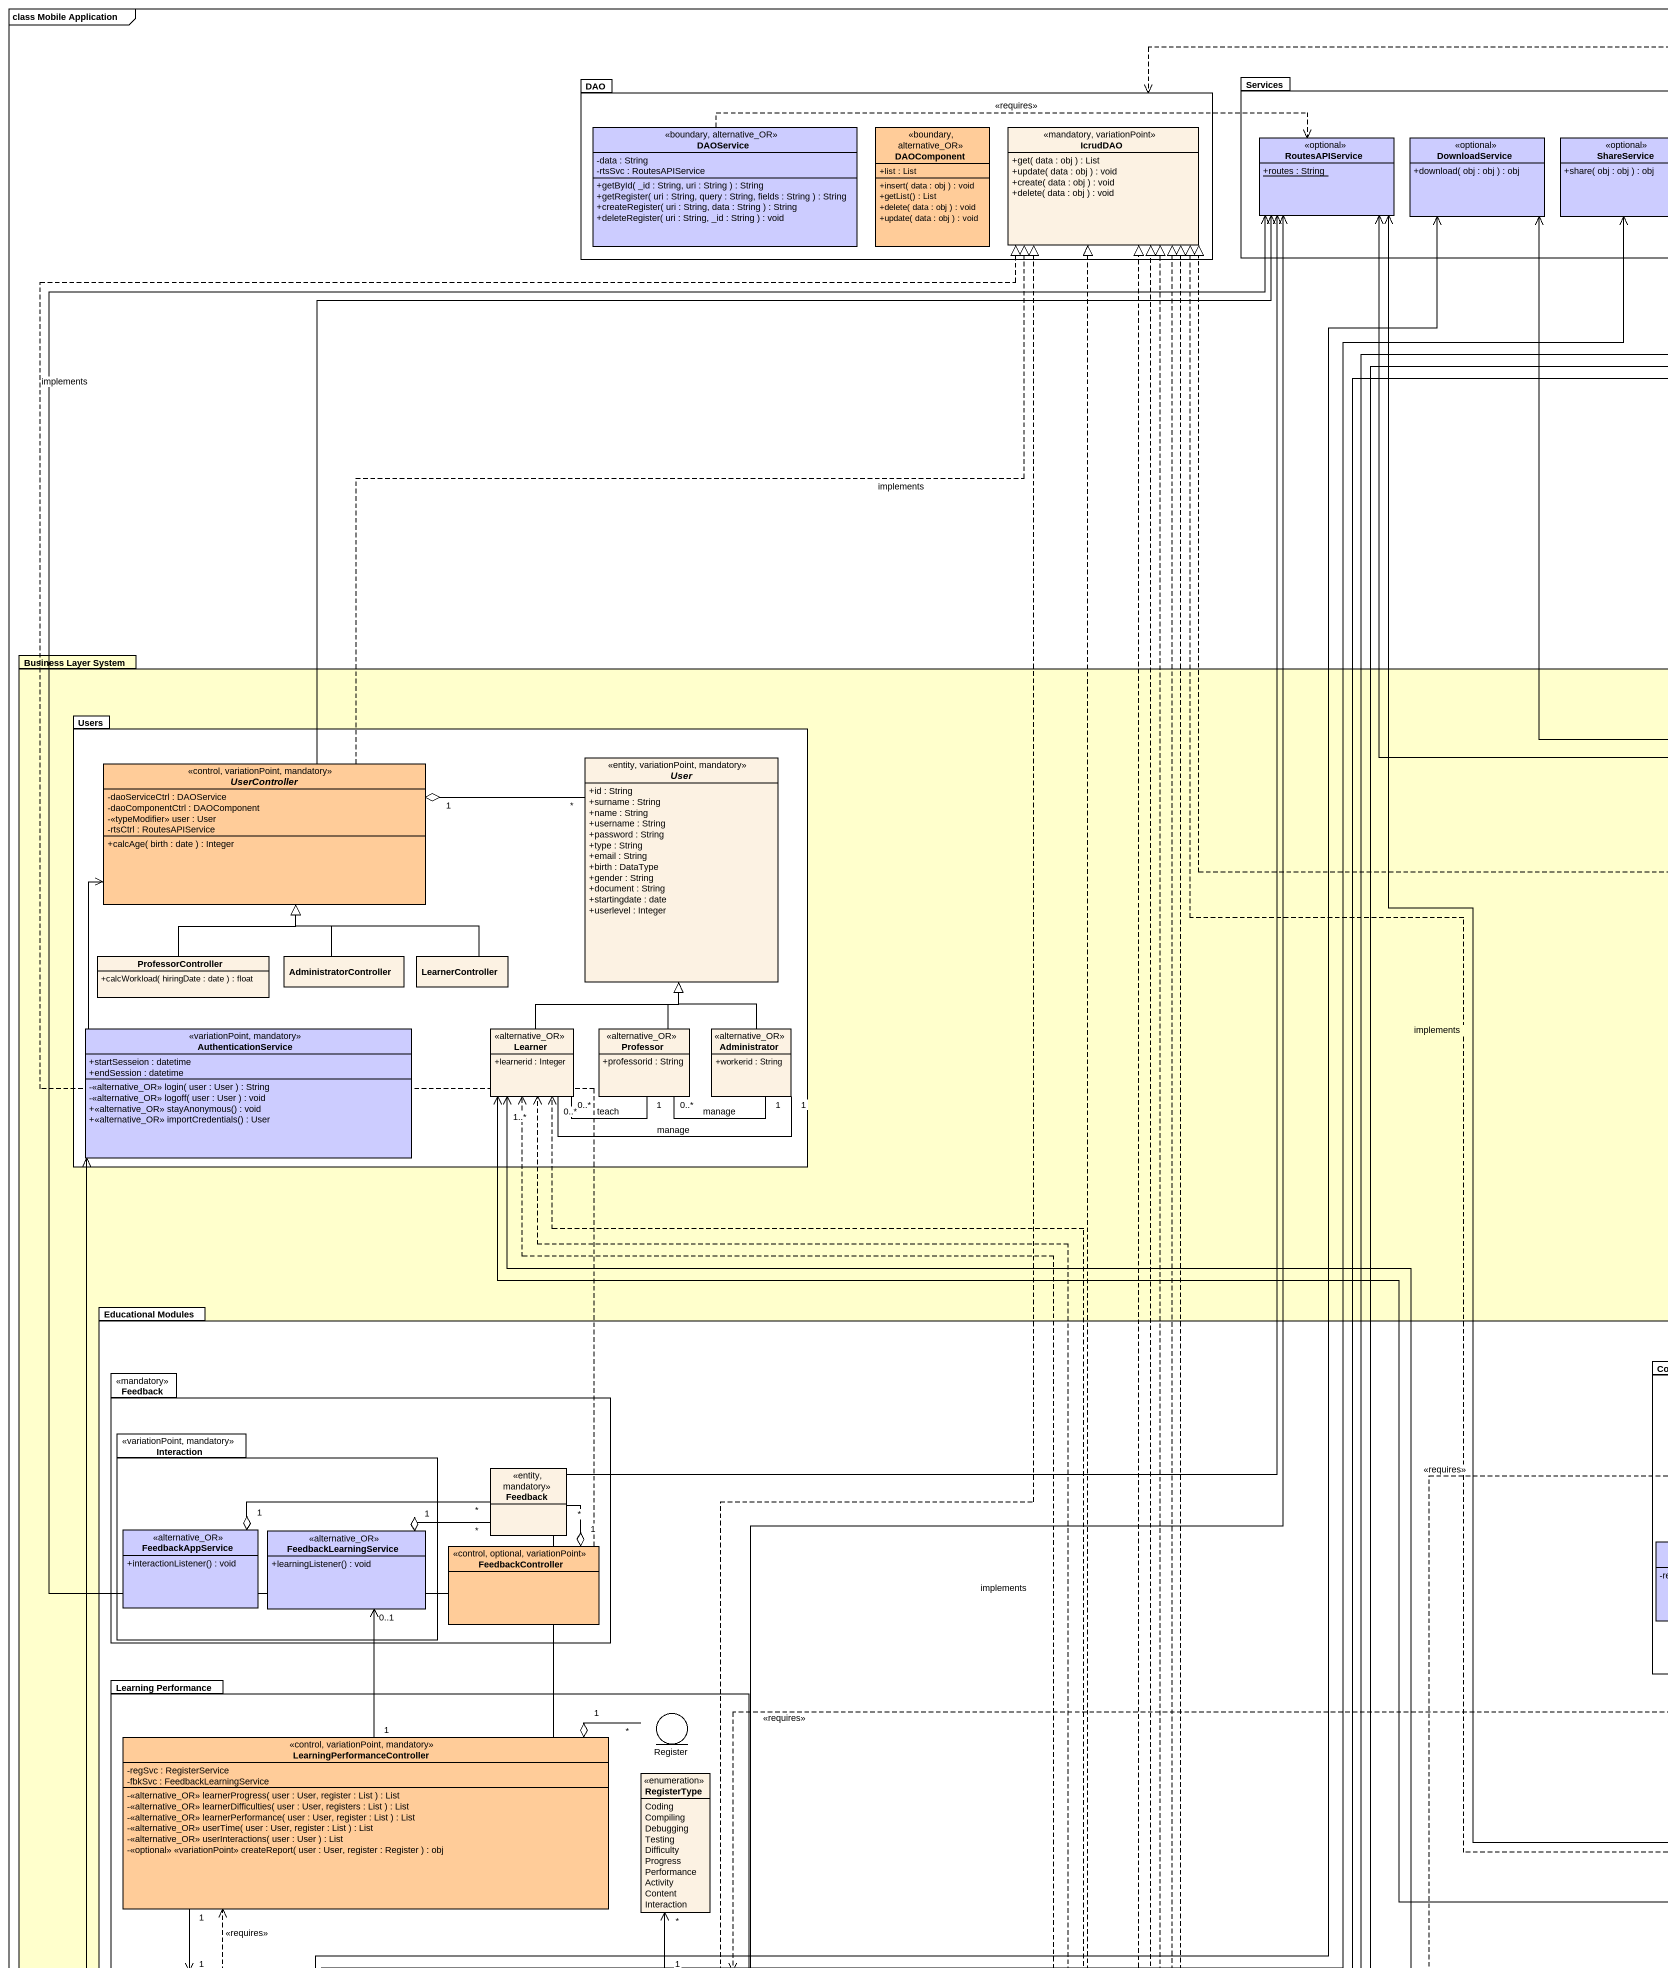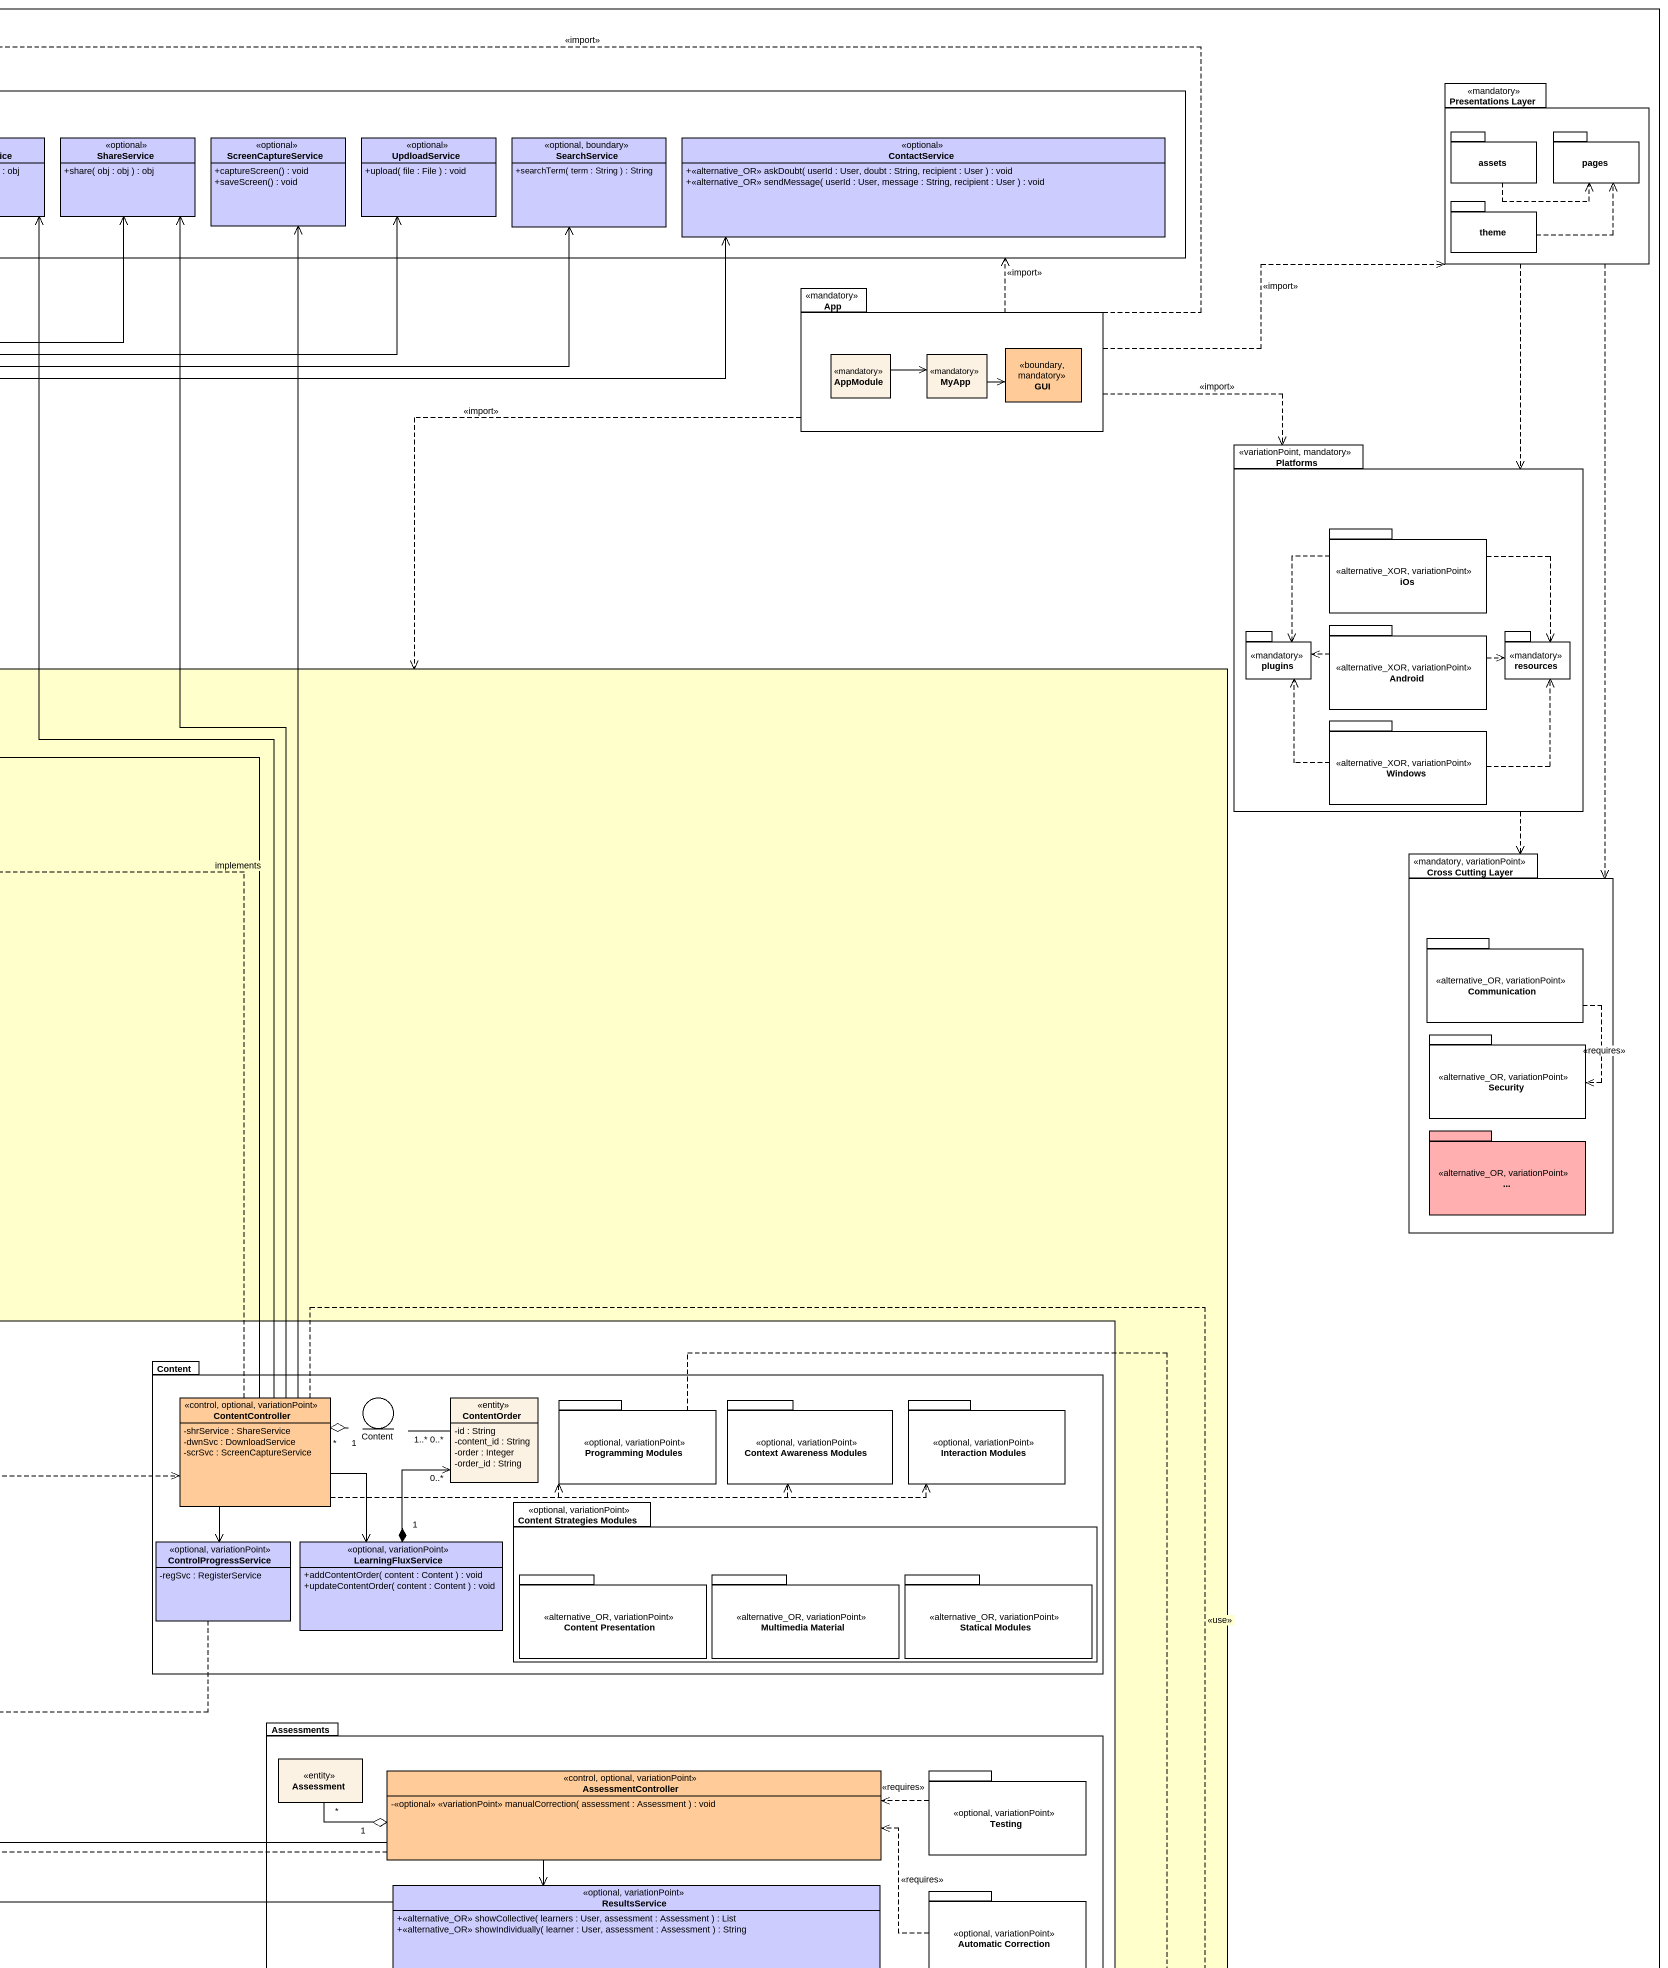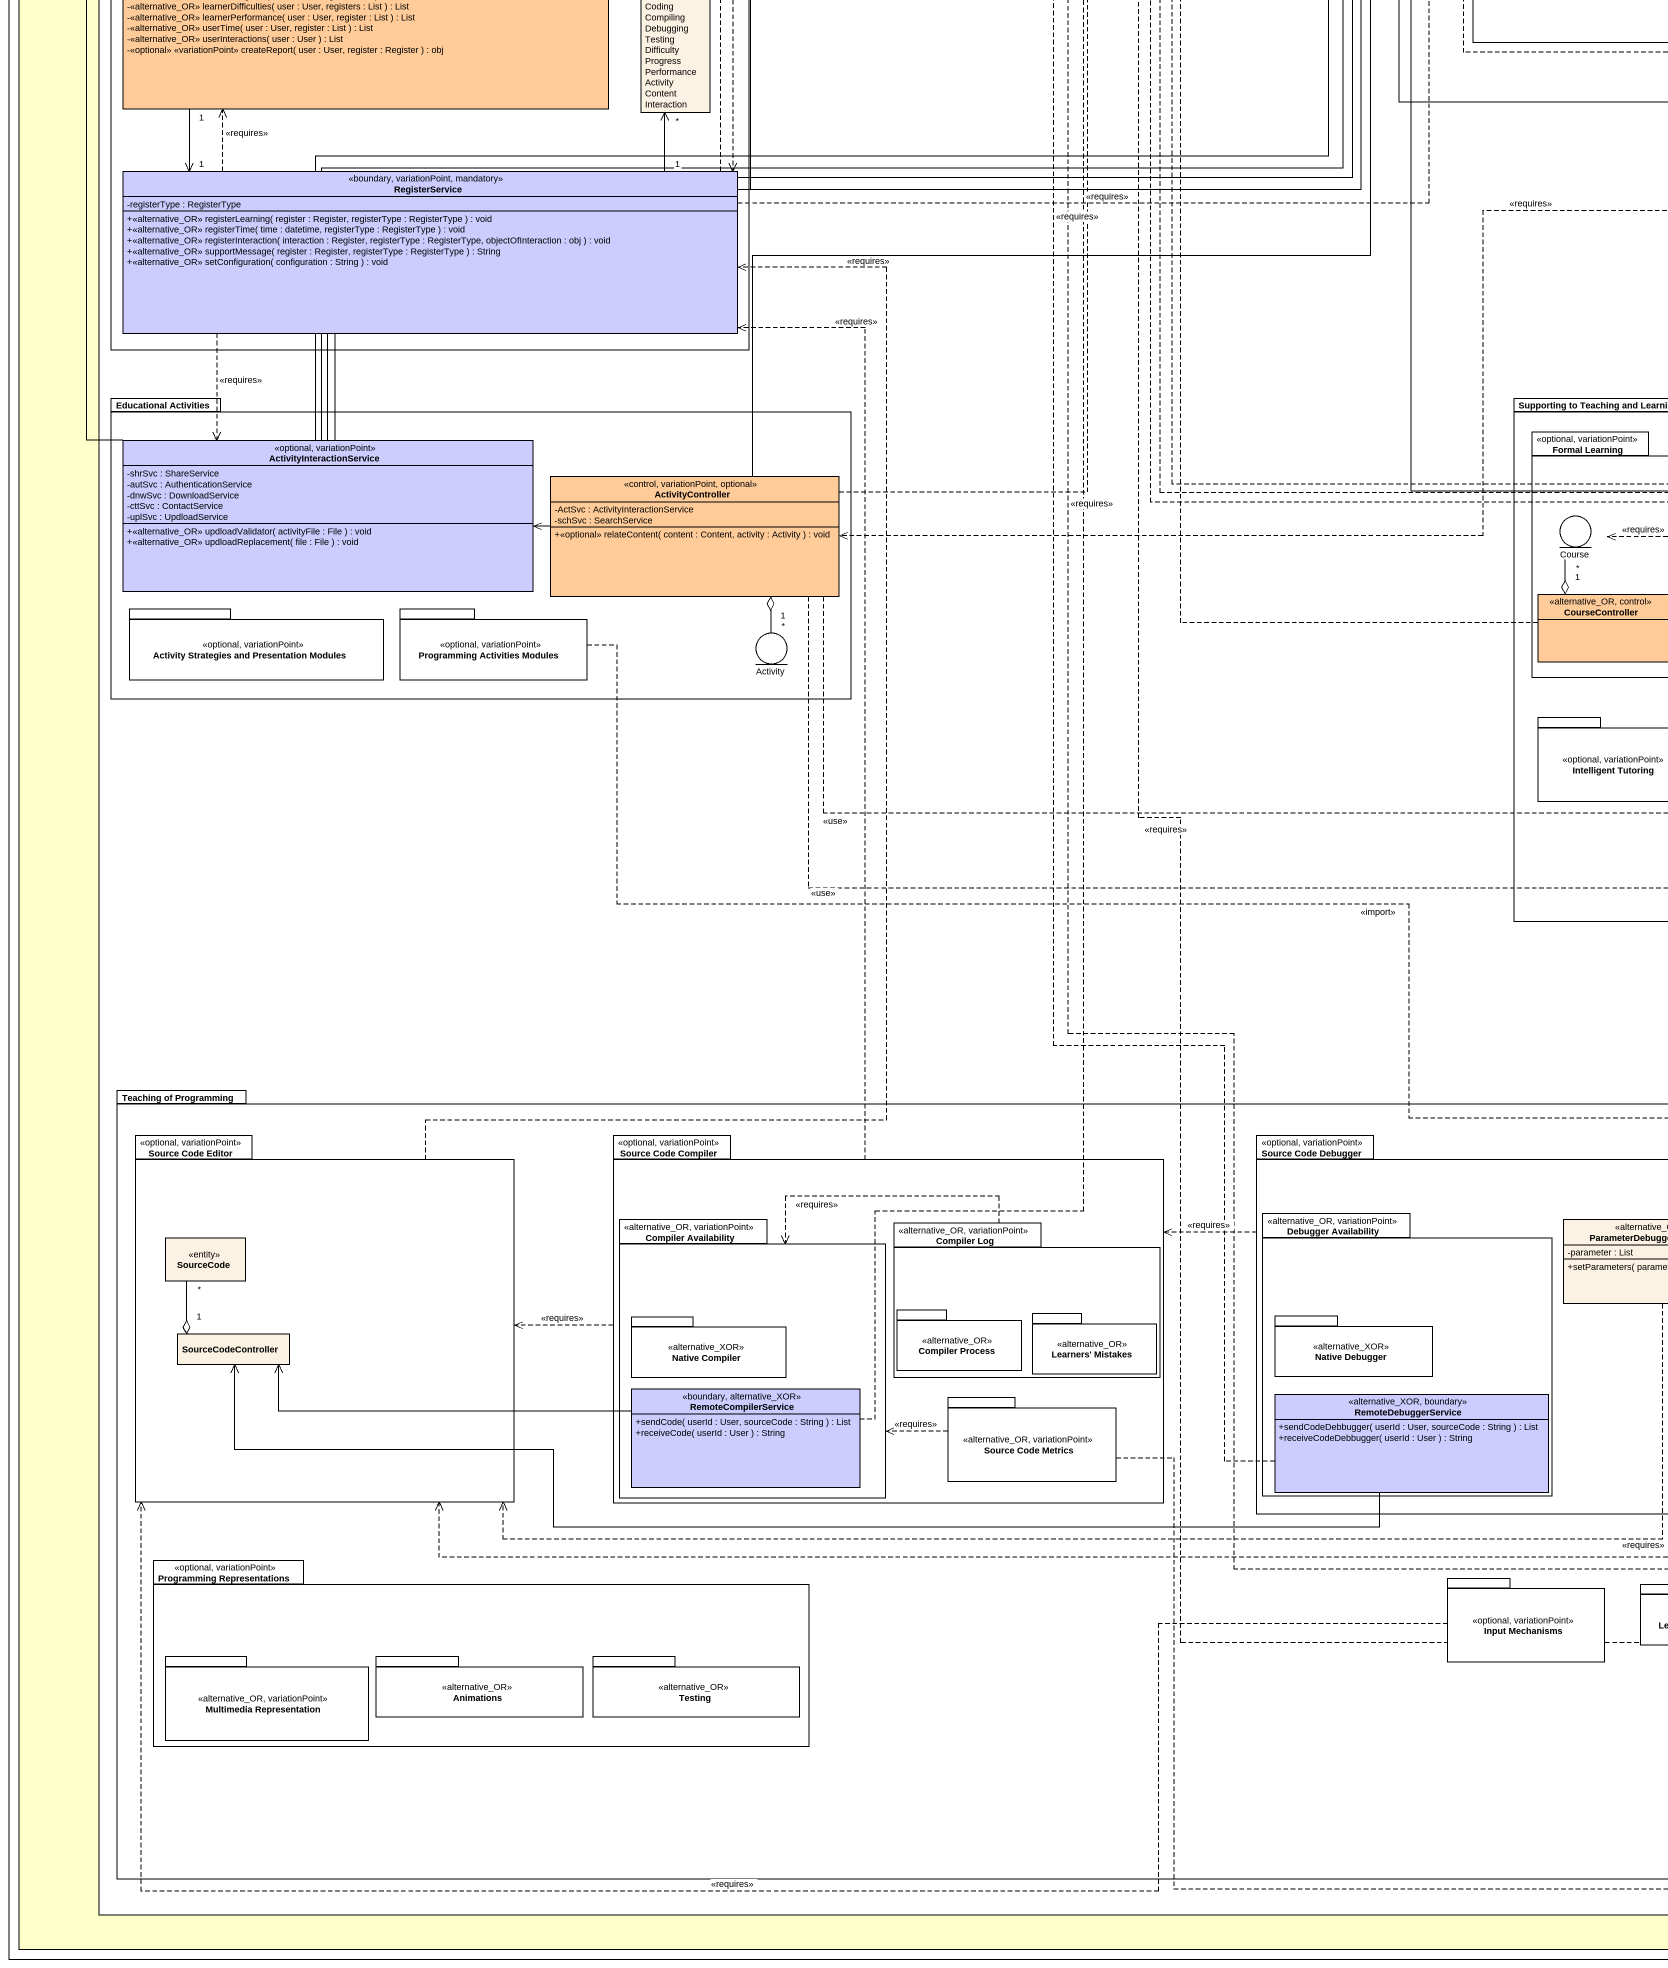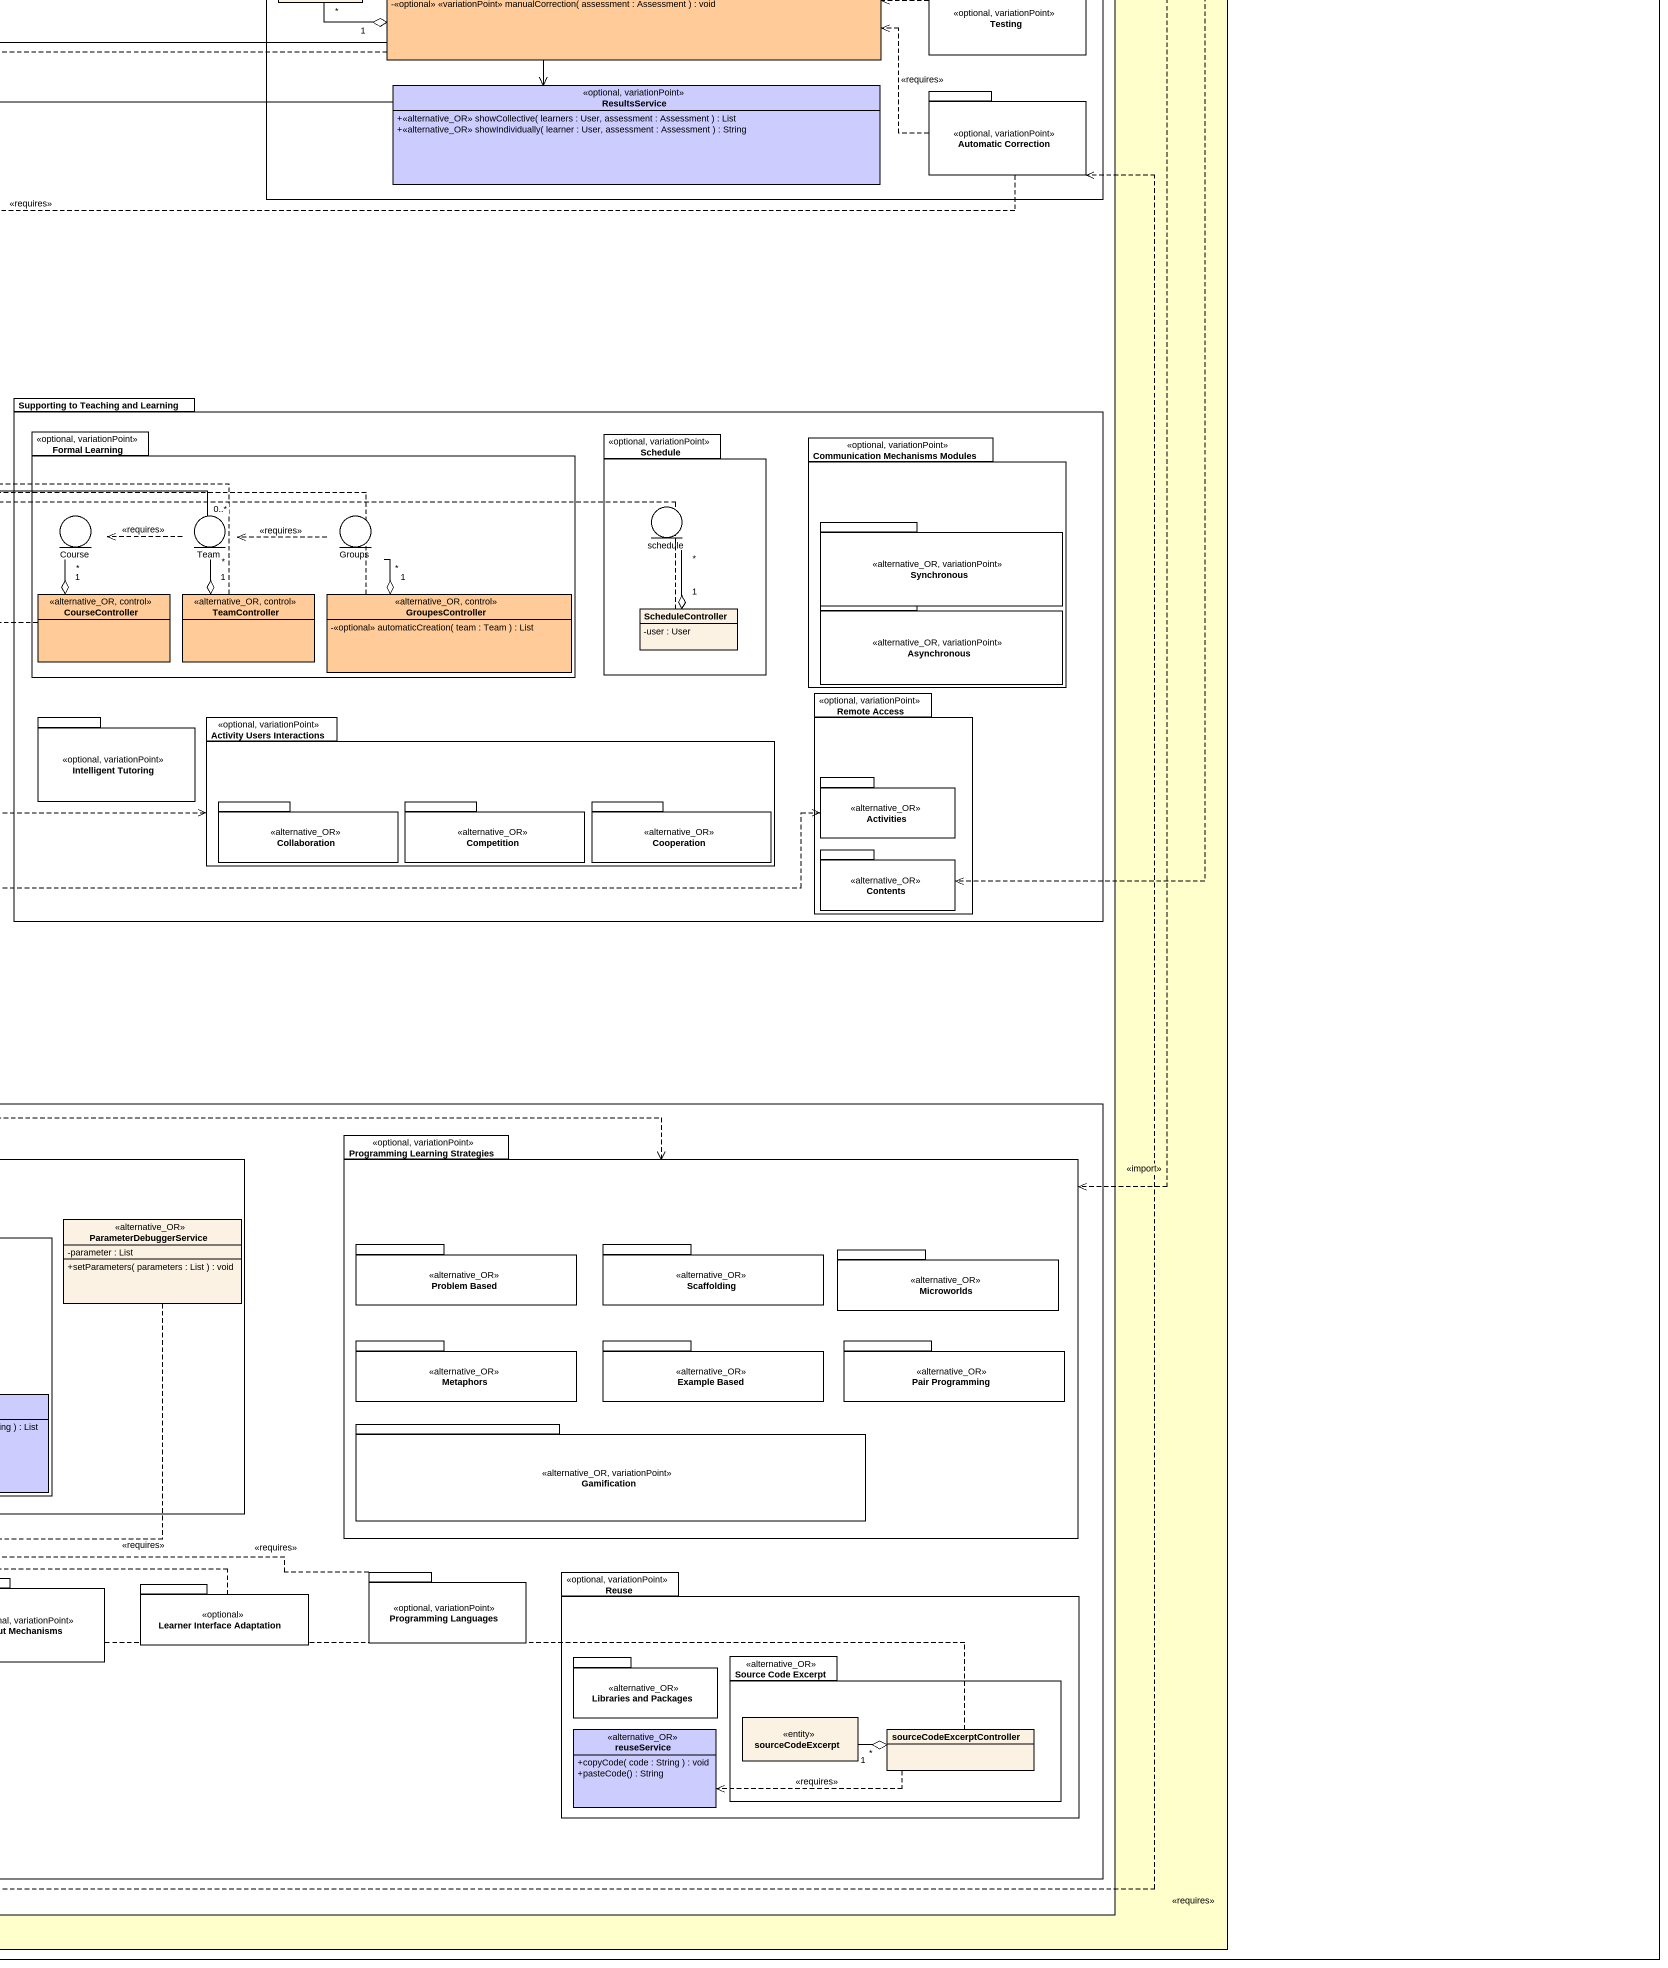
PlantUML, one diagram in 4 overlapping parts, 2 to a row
@startuml
mainframe class Mobile Application
allowmixing
hide circle
hide empty members
skinparam classAttributeIconSize 0
package DAO #FFFFFF {
  class DAOService <<boundary, alternative_OR>> #CCCCFF {
    -data : String
    -rtsSvc : RoutesAPIService
    +getById( _id : String, uri : String ) : String
    +getRegister( uri : String, query : String, fields : String ) : String
    +createRegister( uri : String, data : String ) : String
    +deleteRegister( uri : String, _id : String ) : void
  }
  class DAOComponent <<boundary, alternative_OR>> #FFCC99 {
    +list : List
    +insert( data : obj ) : void
    +getList() : List
    +delete( data : obj ) : void
    +update( data : obj ) : void
  }
  interface IcrudDAO <<mandatory, variationPoint>> {
    +get( data : obj ) : List
    +update( data : obj ) : void
    +create( data : obj ) : void
    +delete( data : obj ) : void
  }
}
package Services #FFFFFF {
  class RoutesAPIService <<optional>> #CCCCFF {
    {static} +routes : String
  }
  class DownloadService <<optional>> #CCCCFF {
    +download( obj : obj ) : obj
  }
  class ShareService <<optional>> #CCCCFF {
    +share( obj : obj ) : obj
  }
  class ScreenCaptureService <<optional>> #CCCCFF {
    +captureScreen() : void
    +saveScreen() : void
  }
  class UpdloadService <<optional>> #CCCCFF {
    +upload( file : File ) : void
  }
  class SearchService <<optional, boundary>> #CCCCFF {
    +searchTerm( term : String ) : String
  }
  class ContactService <<optional>> #CCCCFF {
    +<<alternative_OR>> askDoubt( userId : User, doubt : String, recipient : User ) : void
    +<<alternative_OR>> sendMessage( userId : User, message : String, recipient : User ) : void
  }
}
package "Presentations Layer" as Presentations_Layer <<mandatory>> #FFFFFF {
  package assets #FFFFFF {
  }
  package pages #FFFFFF {
  }
  package theme #FFFFFF {
  }
}
package App <<mandatory>> #FFFFFF {
  class GUI <<boundary, mandatory>> #FFCC99
  class AppModule <<mandatory>>
  class MyApp <<mandatory>>
}
package Platforms <<variationPoint, mandatory>> #FFFFFF {
  package iOs <<alternative_XOR, variationPoint>> #FFFFFF {
  }
  package plugins <<mandatory>> #FFFFFF {
  }
  package Android <<alternative_XOR, variationPoint>> #FFFFFF {
  }
  package resources <<mandatory>> #FFFFFF {
  }
  package Windows <<alternative_XOR, variationPoint>> #FFFFFF {
  }
}
package "Business Layer System" as Business_Layer_System #FFFFCC {
  package Users #FFFFFF {
    abstract class UserController <<control, variationPoint, mandatory>> #FFCC99 {
      -daoServiceCtrl : DAOService
      -daoComponentCtrl : DAOComponent
      -<<typeModifier>> user : User
      -rtsCtrl : RoutesAPIService
      +calcAge( birth : date ) : Integer
    }
    abstract class User <<entity, variationPoint, mandatory>> {
      +id : String
      +surname : String
      +name : String
      +username : String
      +password : String
      +type : String
      +email : String
      +birth : DataType
      +gender : String
      +document : String
      +startingdate : date
      +userlevel : Integer
    }
    class ProfessorController {
      +calcWorkload( hiringDate : date ) : float
    }
    class AdministratorController
    class LearnerController
    class AuthenticationService <<variationPoint, mandatory>> #CCCCFF {
      +startSesseion : datetime
      +endSession : datetime
      -<<alternative_OR>> login( user : User ) : String
      -<<alternative_OR>> logoff( user : User ) : void
      +<<alternative_OR>> stayAnonymous() : void
      +<<alternative_OR>> importCredentials() : User
    }
    class Learner <<alternative_OR>> {
      +learnerid : Integer
    }
    class Professor <<alternative_OR>> {
      +professorid : String
    }
    class Administrator <<alternative_OR>> {
      +workerid : String
    }
  }
  package "Educational Modules" as Educational_Modules #FFFFFF {
    package Feedback <<mandatory>> #FFFFFF {
      package Interaction <<variationPoint, mandatory>> #FFFFFF {
        class FeedbackAppService <<alternative_OR>> #CCCCFF {
          +interactionListener() : void
        }
        class FeedbackLearningService <<alternative_OR>> #CCCCFF {
          +learningListener() : void
        }
      }
      class "Feedback" as Feedback_2 <<entity, mandatory>>
      class FeedbackController <<control, optional, variationPoint>> #FFCC99
    }
    package Content #FFFFFF {
      class ContentController <<control, optional, variationPoint>> #FFCC99 {
        -shrService : ShareService
        -dwnSvc : DownloadService
        -scrSvc : ScreenCaptureService
      }
      entity "Content" as Content_2
      class ContentOrder <<entity>> {
        -id : String
        -content_id : String
        -order : Integer
        -order_id : String
      }
      package "Programming Modules" as Programming_Modules <<optional, variationPoint>> #FFFFFF {
      }
      package "Context Awareness Modules" as Context_Awareness_Modules <<optional, variationPoint>> #FFFFFF {
      }
      package "Interaction Modules" as Interaction_Modules <<optional, variationPoint>> #FFFFFF {
      }
      package "Content Strategies Modules" as Content_Strategies_Modules <<optional, variationPoint>> #FFFFFF {
        package "Content Presentation" as Content_Presentation <<alternative_OR, variationPoint>> #FFFFFF {
        }
        package "Multimedia Material" as Multimedia_Material <<alternative_OR, variationPoint>> #FFFFFF {
        }
        package "Statical Modules" as Statical_Modules <<alternative_OR, variationPoint>> #FFFFFF {
        }
      }
      class ControlProgressService <<optional, variationPoint>> #CCCCFF {
        -regSvc : RegisterService
      }
      class LearningFluxService <<optional, variationPoint>> #CCCCFF {
        +addContentOrder( content : Content ) : void
        +updateContentOrder( content : Content ) : void
      }
    }
    package "Learning Performance" as Learning_Performance #FFFFFF {
      class "LearningPerformanceController" as LearningPerformanceControlle <<control, variationPoint, mandatory>> #FFCC99 {
        -regSvc : RegisterService
        -fbkSvc : FeedbackLearningService
        -<<alternative_OR>> learnerProgress( user : User, register : List ) : List
        -<<alternative_OR>> learnerDifficulties( user : User, registers : List ) : List
        -<<alternative_OR>> learnerPerformance( user : User, register : List ) : List
        -<<alternative_OR>> userTime( user : User, register : List ) : List
        -<<alternative_OR>> userInteractions( user : User ) : List
        -<<optional>> <<variationPoint>> createReport( user : User, register : Register ) : obj
      }
      entity Register
      enum RegisterType {
        Coding
        Compiling
        Debugging
        Testing
        Difficulty
        Progress
        Performance
        Activity
        Content
        Interaction
      }
      class RegisterService <<boundary, variationPoint, mandatory>> #CCCCFF {
        -registerType : RegisterType
        +<<alternative_OR>> registerLearning( register : Register, registerType : RegisterType ) : void
        +<<alternative_OR>> registerTime( time : datetime, registerType : RegisterType ) : void
        +<<alternative_OR>> registerInteraction( interaction : Register, registerType : RegisterType, objectOfInteraction : obj ) : void
        +<<alternative_OR>> supportMessage( register : Register, registerType : RegisterType ) : String
        +<<alternative_OR>> setConfiguration( configuration : String ) : void
      }
    }
    package Assessments #FFFFFF {
      class Assessment <<entity>>
      class AssessmentController <<control, optional, variationPoint>> #FFCC99 {
        -<<optional>> <<variationPoint>> manualCorrection( assessment : Assessment ) : void
      }
      package Testing <<optional, variationPoint>> #FFFFFF {
      }
      class ResultsService <<optional, variationPoint>> #CCCCFF {
        +<<alternative_OR>> showCollective( learners : User, assessment : Assessment ) : List
        +<<alternative_OR>> showIndividually( learner : User, assessment : Assessment ) : String
      }
      package "Automatic Correction" as Automatic_Correction <<optional, variationPoint>> #FFFFFF {
      }
    }
    package "Educational Activities" as Educational_Activities #FFFFFF {
      class ActivityInteractionService <<optional, variationPoint>> #CCCCFF {
        -shrSvc : ShareService
        -autSvc : AuthenticationService
        -dnwSvc : DownloadService
        -cttSvc : ContactService
        -uplSvc : UpdloadService
        +<<alternative_OR>> updloadValidator( activityFile : File ) : void
        +<<alternative_OR>> updloadReplacement( file : File ) : void
      }
      class ActivityController <<control, variationPoint, optional>> #FFCC99 {
        -ActSvc : ActivityInteractionService
        -schSvc : SearchService
        +<<optional>> relateContent( content : Content, activity : Activity ) : void
      }
      package "Activity Strategies and Presentation Modules" as Activity_Strategies_and <<optional, variationPoint>> #FFFFFF {
      }
      package "Programming Activities Modules" as Programming_Activities <<optional, variationPoint>> #FFFFFF {
      }
      entity Activity
    }
    package "Supporting to Teaching and Learning" as Supporting_to_Teaching_and #FFFFFF {
      package "Formal Learning" as Formal_Learning <<optional, variationPoint>> #FFFFFF {
        entity Course
        entity Team
        entity Groups
        class CourseController <<alternative_OR, control>> #FFCC99
        class TeamController <<alternative_OR, control>> #FFCC99
        class GroupesController <<alternative_OR, control>> #FFCC99 {
          -<<optional>> automaticCreation( team : Team ) : List
        }
      }
      package Schedule <<optional, variationPoint>> #FFFFFF {
        entity schedule
        class ScheduleController {
          -user : User
        }
      }
      package "Communication Mechanisms Modules" as Communication_Mechanisms <<optional, variationPoint>> #FFFFFF {
        package Synchronous <<alternative_OR, variationPoint>> #FFFFFF {
        }
        package Asynchronous <<alternative_OR, variationPoint>> #FFFFFF {
        }
      }
      package "Intelligent Tutoring" as Intelligent_Tutoring <<optional, variationPoint>> #FFFFFF {
      }
      package "Activity Users Interactions" as Activity_Users_Interactions <<optional, variationPoint>> #FFFFFF {
        package Collaboration <<alternative_OR>> #FFFFFF {
        }
        package Competition <<alternative_OR>> #FFFFFF {
        }
        package Cooperation <<alternative_OR>> #FFFFFF {
        }
      }
      package "Remote Access" as Remote_Access <<optional, variationPoint>> #FFFFFF {
        package Activities <<alternative_OR>> #FFFFFF {
        }
        package Contents <<alternative_OR>> #FFFFFF {
        }
      }
    }
    package "Teaching of Programming" as Teaching_of_Programming #FFFFFF {
      package "Source Code Editor" as Source_Code_Editor <<optional, variationPoint>> #FFFFFF {
        class SourceCode <<entity>>
        class SourceCodeController
      }
      package "Source Code Compiler" as Source_Code_Compiler <<optional, variationPoint>> #FFFFFF {
        package "Compiler Availability" as Compiler_Availability <<alternative_OR, variationPoint>> #FFFFFF {
          package "Native Compiler" as Native_Compiler <<alternative_XOR>> #FFFFFF {
          }
          class RemoteCompilerService <<boundary, alternative_XOR>> #CCCCFF {
            +sendCode( userId : User, sourceCode : String ) : List
            +receiveCode( userId : User ) : String
          }
        }
        package "Compiler Log" as Compiler_Log <<alternative_OR, variationPoint>> #FFFFFF {
          package "Compiler Process" as Compiler_Process <<alternative_OR>> #FFFFFF {
          }
          package "Learners' Mistakes" as Learners_Mistakes <<alternative_OR>> #FFFFFF {
          }
        }
        package "Source Code Metrics" as Source_Code_Metrics <<alternative_OR, variationPoint>> #FFFFFF {
        }
      }
      package "Source Code Debugger" as Source_Code_Debugger <<optional, variationPoint>> #FFFFFF {
        package "Debugger Availability" as Debugger_Availability <<alternative_OR, variationPoint>> #FFFFFF {
          package "Native Debugger" as Native_Debugger <<alternative_XOR>> #FFFFFF {
          }
          class RemoteDebuggerService <<alternative_XOR, boundary>> #CCCCFF {
            +sendCodeDebbugger( userId : User, sourceCode : String ) : List
            +receiveCodeDebbugger( userId : User ) : String
          }
        }
        class ParameterDebuggerService <<alternative_OR>> {
          -parameter : List
          +setParameters( parameters : List ) : void
        }
      }
      package "Programming Learning Strategies" as Programming_Learning <<optional, variationPoint>> #FFFFFF {
        package "Problem Based" as Problem_Based <<alternative_OR>> #FFFFFF {
        }
        package Scaffolding <<alternative_OR>> #FFFFFF {
        }
        package Microworlds <<alternative_OR>> #FFFFFF {
        }
        package Metaphors <<alternative_OR>> #FFFFFF {
        }
        package "Example Based" as Example_Based <<alternative_OR>> #FFFFFF {
        }
        package "Pair Programming" as Pair_Programming <<alternative_OR>> #FFFFFF {
        }
        package Gamification <<alternative_OR, variationPoint>> #FFFFFF {
        }
      }
      package "Programming Representations" as Programming_Representations <<optional, variationPoint>> #FFFFFF {
        package "Multimedia Representation" as Multimedia_Representation <<alternative_OR, variationPoint>> #FFFFFF {
        }
        package Animations <<alternative_OR>> #FFFFFF {
        }
        package "Testing" as Testing_2 <<alternative_OR>> #FFFFFF {
        }
      }
      package "Input Mechanisms" as Input_Mechanisms <<optional, variationPoint>> #FFFFFF {
      }
      package "Learner Interface Adaptation" as Learner_Interface_Adaptation <<optional>> #FFFFFF {
      }
      package "Programming Languages" as Programming_Languages <<optional, variationPoint>> #FFFFFF {
      }
      package Reuse <<optional, variationPoint>> #FFFFFF {
        package "Libraries and Packages" as Libraries_and_Packages <<alternative_OR>> #FFFFFF {
        }
        package "Source Code Excerpt" as Source_Code_Excerpt <<alternative_OR>> #FFFFFF {
          class sourceCodeExcerpt <<entity>>
          class sourceCodeExcerptController
        }
        class reuseService <<alternative_OR>> #CCCCFF {
          +copyCode( code : String ) : void
          +pasteCode() : String
        }
      }
    }
  }
}
package "Cross Cutting Layer" as Cross_Cutting_Layer <<mandatory, variationPoint>> #FFFFFF {
  package Communication <<alternative_OR, variationPoint>> #FFFFFF {
  }
  package Security <<alternative_OR, variationPoint>> #FFFFFF {
  }
  package "..." as package1 <<alternative_OR, variationPoint>> #FFAFAF {
  }
}
Presentations_Layer ..> Platforms
Presentations_Layer ..> Cross_Cutting_Layer
DAOService .right.> RoutesAPIService : <<requires>>
assets .right.> pages
theme .up.> pages
App .left.> DAO : <<import>>
App .left.> Services : <<import>>
App .right.> Presentations_Layer : <<import>>
App .right.> Platforms : <<import>>
App ..> Business_Layer_System : <<import>>
AppModule -right-> MyApp
MyApp -right-> GUI
Platforms ..> Cross_Cutting_Layer
iOs ..> plugins
iOs ..> resources
Android .left.> plugins
Android .right.> resources
Windows .up.> plugins
Windows .up.> resources
UserController .up.|> IcrudDAO : implements
UserController -up-> RoutesAPIService
UserController "1" o-right- "*" User
ProfessorController -up-|> UserController
AdministratorController -up-|> UserController
LearnerController -up-|> UserController
Communication ..> Security : <<requires>>
AuthenticationService -up-> UserController
Learner -up-|> User
Professor -up-|> User
Professor "1" -left- "0..*" Learner : teach
Administrator -up-|> User
Administrator "1" -left- "0..*" Learner : manage
Administrator "1" -left- "0..*" Professor : manage
ContentController .up.|> IcrudDAO : implements
ContentController -up-> RoutesAPIService
ContentController -up-> DownloadService
ContentController -up-> ShareService
ContentController -up-> ScreenCaptureService
ContentController "1" o-right- "*" Content_2
ContentController .right.> Programming_Modules
ContentController .right.> Context_Awareness_Modules
ContentController .right.> Interaction_Modules
ContentController --> ControlProgressService
ContentController --> LearningFluxService
ContentController ..> Contents : <<use>>
ContentOrder "0..*" -left- "1..*" Content_2
Programming_Modules ..> Programming_Learning : <<import>>
FeedbackAppService "1" o-right- "*" Feedback_2
FeedbackLearningService "1" o-right- "*" Feedback_2
FeedbackController .up.|> IcrudDAO : implements
FeedbackController -up-> RoutesAPIService
FeedbackController "1" o-up- "*" Feedback_2
ControlProgressService .left.> RegisterService : <<requires>>
LearningFluxService "1" *-up-> "0..*" ContentOrder
LearningPerformanceControlle -up-> RoutesAPIService
LearningPerformanceControlle "1" -up-> "0..1" FeedbackLearningService
LearningPerformanceControlle "1" o-right- "*" Register
LearningPerformanceControlle "1" --> "1" RegisterService
AssessmentController .up.|> IcrudDAO : implements
AssessmentController -up-> RoutesAPIService
AssessmentController "1" o-left- "*" Assessment
AssessmentController --> ResultsService
Testing .left.> AssessmentController : <<requires>>
ResultsService -left-> Learner
Automatic_Correction .left.> AssessmentController : <<requires>>
Automatic_Correction .left.> ActivityController : <<requires>>
RegisterService .up.|> IcrudDAO : implements
RegisterService -up-> RoutesAPIService
RegisterService .right.> ContentController : <<requires>>
RegisterService .up.> LearningPerformanceControlle : <<requires>>
RegisterService "1" -up-> "*" RegisterType
RegisterService ..> ActivityInteractionService : <<requires>>
ActivityInteractionService -up-> DownloadService
ActivityInteractionService -up-> ShareService
ActivityInteractionService -up-> UpdloadService
ActivityInteractionService -up-> ContactService
ActivityInteractionService -up-> AuthenticationService
ActivityController .up.|> IcrudDAO
ActivityController -up-> SearchService
ActivityController -left-> ActivityInteractionService
ActivityController "1" o-- "*" Activity
ActivityController .right.> Activity_Users_Interactions : <<use>>
ActivityController .right.> Activities : <<use>>
Team "0..*" -up-> "1..*" Learner
Team .left.> Course : <<requires>>
Groups .left.> Team : <<requires>>
CourseController .up.|> IcrudDAO
CourseController "1" o-up- "*" Course
TeamController .up.|> IcrudDAO
TeamController "1" o-up- "*" Team
GroupesController .up.|> IcrudDAO
GroupesController "1" o-up- "*" Groups
Programming_Activities .right.> Programming_Learning : <<import>>
ScheduleController .up.|> IcrudDAO
ScheduleController "1" o-up- "*" schedule
Source_Code_Editor .up.> RegisterService : <<requires>>
Source_Code_Compiler .up.> RegisterService : <<requires>>
Source_Code_Compiler .left.> Source_Code_Editor : <<requires>>
Source_Code_Debugger .left.> Source_Code_Compiler : <<requires>>
ParameterDebuggerService .left.> Source_Code_Editor : <<requires>>
Compiler_Log .left.> Compiler_Availability : <<requires>>
SourceCodeController "1" o-up- "*" SourceCode
RemoteCompilerService .up.> Learner : <<requires>>
RemoteCompilerService -left-> SourceCodeController
Source_Code_Metrics .up.> Automatic_Correction : <<requires>>
Source_Code_Metrics .left.> Compiler_Availability : <<requires>>
RemoteDebuggerService .up.> Learner : <<requires>>
RemoteDebuggerService -left-> SourceCodeController
Input_Mechanisms .left.> Source_Code_Editor : <<requires>>
Learner_Interface_Adaptation .up.> Learner : <<requires>>
Programming_Languages .left.> Source_Code_Editor : <<requires>>
sourceCodeExcerptController .up.|> IcrudDAO : <<requires>>
sourceCodeExcerptController "1" o-left- "*" sourceCodeExcerpt
sourceCodeExcerptController .left.> reuseService : <<requires>>
@enduml
